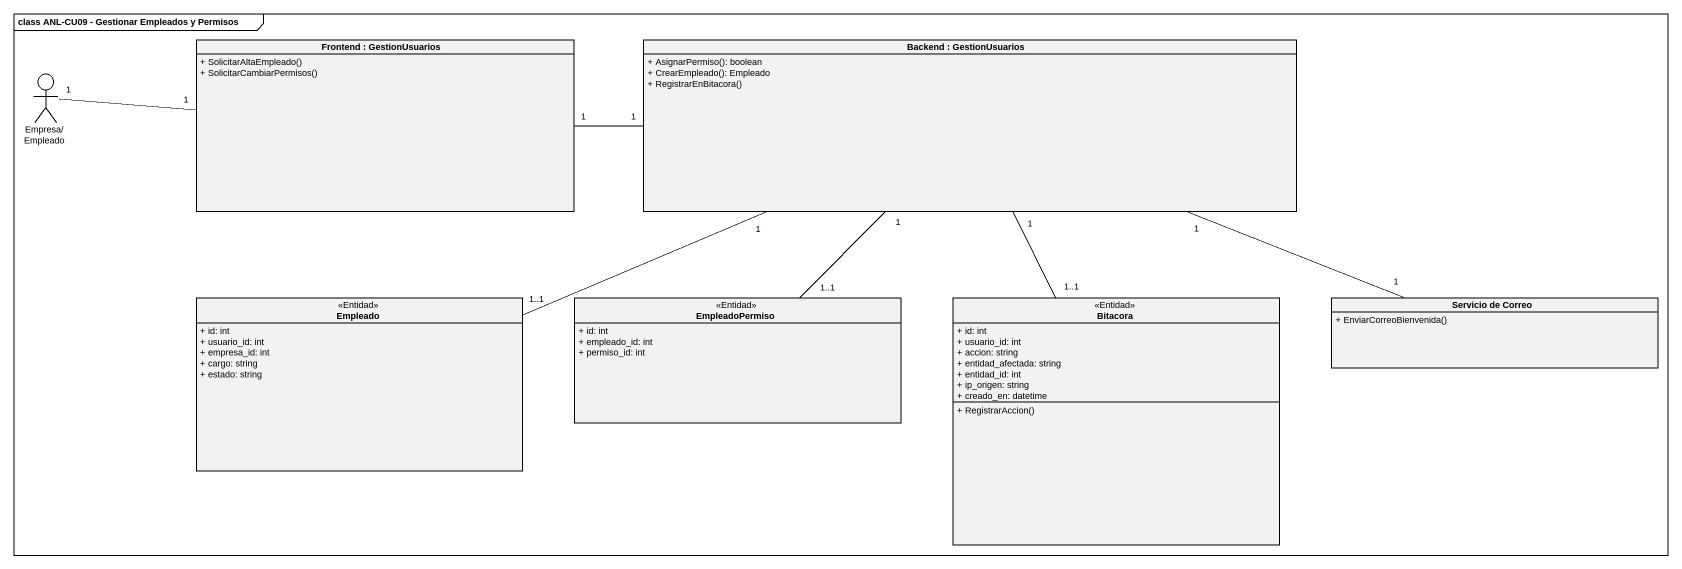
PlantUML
@startuml
mainframe class ANL-CU09 - Gestionar Empleados y Permisos
allowmixing
hide circle
hide empty members
skinparam classAttributeIconSize 0
class "Frontend : GestionUsuarios" as Frontend_GestionUsuarios {
  + SolicitarAltaEmpleado()
  + SolicitarCambiarPermisos()
}
class "Backend : GestionUsuarios" as Backend_GestionUsuarios {
  + AsignarPermiso(): boolean
  + CrearEmpleado(): Empleado
  + RegistrarEnBitacora()
}
actor "Empresa/Empleado" as Empresa_Empleado
class Empleado <<Entidad>> {
  + id: int
  + usuario_id: int
  + empresa_id: int
  + cargo: string
  + estado: string
}
class EmpleadoPermiso <<Entidad>> {
  + id: int
  + empleado_id: int
  + permiso_id: int
}
class Bitacora <<Entidad>> {
  + id: int
  + usuario_id: int
  + accion: string
  + entidad_afectada: string
  + entidad_id: int
  + ip_origen: string
  + creado_en: datetime
  + RegistrarAccion()
}
class "Servicio de Correo" as Servicio_de_Correo {
  + EnviarCorreoBienvenida()
}
Frontend_GestionUsuarios "1" -right- "1" Backend_GestionUsuarios
Backend_GestionUsuarios "1" -left- "1..1" Empleado
Backend_GestionUsuarios "1" -- "1..1" EmpleadoPermiso
Backend_GestionUsuarios "1" -- "1..1" Bitacora
Backend_GestionUsuarios "1" -right- "1" Servicio_de_Correo
Empresa_Empleado "1" -right- "1" Frontend_GestionUsuarios
@enduml
